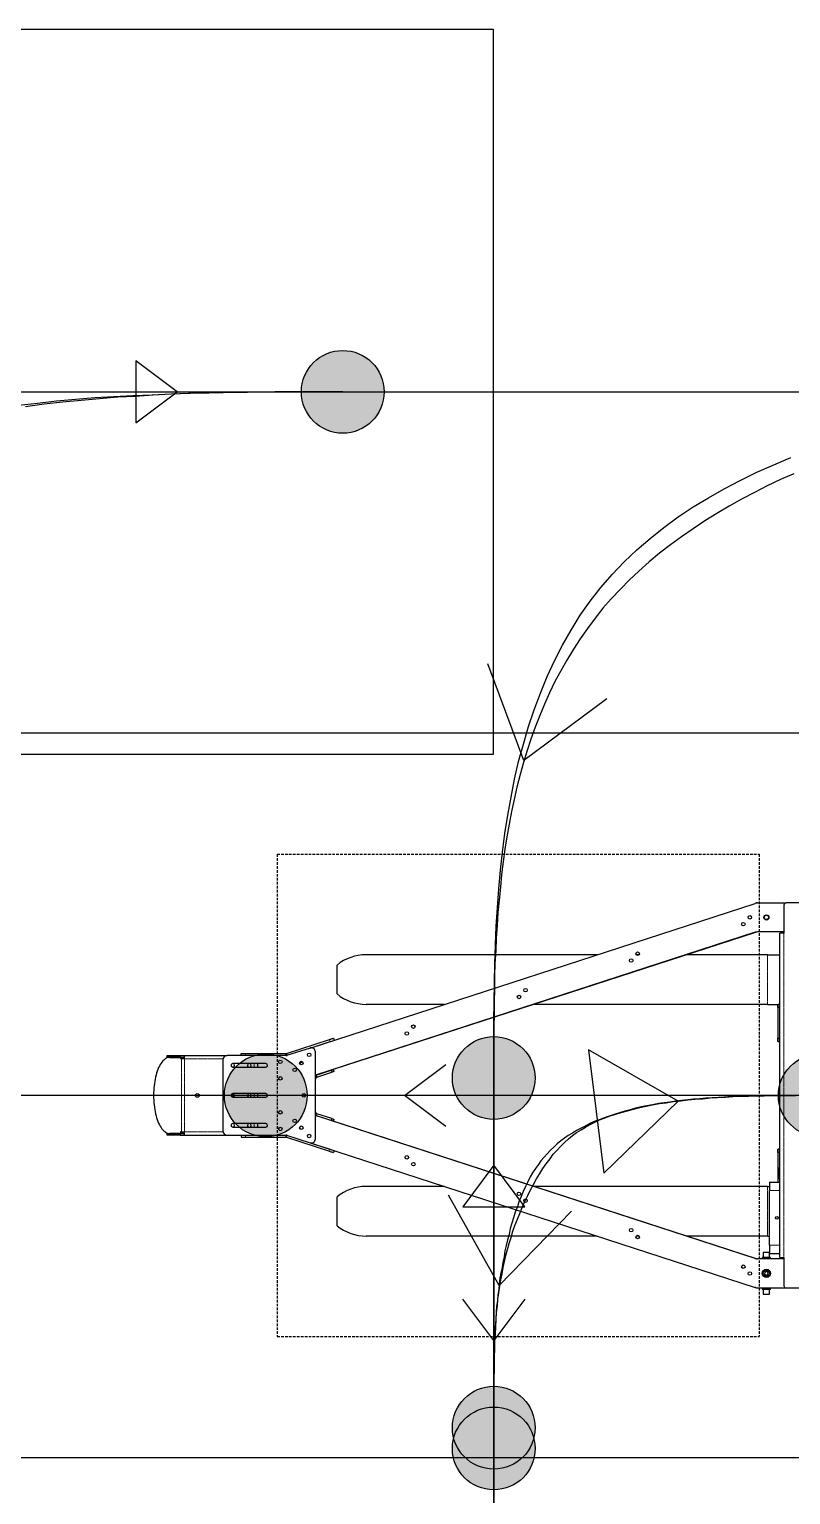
# Model space of a CAD drawing. Header units: millimetres. Extents: x -18594 to 273470, y -238787 to 48452.
# Drawn here: x 176624 to 178465, y -32783 to -29242 of the extents above; entities that cross this region are included whole.
import ezdxf

# ---------------------------------------------------------------- set-up
doc = ezdxf.new("R2010")
doc.units = ezdxf.units.MM
for name, pattern in [('Xref AGV layout$0$CENTERX2', [20.32, 12.7, -2.54, 2.54, -2.54]), ('Xref AGV layout$0$HIDDEN', [9.525, 6.35, -3.175]), ('Xref AGV layout$0$PHANTOM', [2.5, 1.25, -0.25, 0.25, -0.25, 0.25, -0.25])]:
    doc.linetypes.add(name, pattern=pattern)
doc.layers.add('AM_BOR', color=4, linetype='Continuous', lineweight=25)
doc.layers.add('Xref AGV layout$0$ANNOTATION', color=5, linetype='Continuous')
for name, color, linetype, true_color in [('Xref AGV layout$0$Ndc8_F_ExtraFast', 5, 'Continuous', 0x0000ff), ('Xref AGV layout$0$Ndc8_F_Moderate', 5, 'Continuous', 0x0000ff), ('Xref AGV layout$0$Ndc8_F_TurnRightModerate', 5, 'Continuous', 0x0000ff), ('Xref AGV layout$0$Ndc8_InAdjust_Lane', 1, 'Continuous', 0xff0000), ('Xref AGV layout$0$Ndc8_InFix_HOP', 1, 'Continuous', 0xff0000), ('Xref AGV layout$0$Ndc8_OutFix_HOP', 5, 'Continuous', 0x0000ff), ('Xref AGV layout$0$Ndc8_Point', 7, 'Continuous', 0x000080), ('Xref AGV layout$0$Ndc8_R_Fast', 1, 'Continuous', 0xff0000), ('Xref AGV layout$0$Ndc8_R_Moderate', 1, 'Continuous', 0xff0000), ('Xref AGV layout$0$Ndc8_R_TurnLeftModerate', 1, 'Continuous', 0xff0000)]:
    doc.layers.add(name, color=color, linetype=linetype, true_color=true_color)

# ---------------------------------------------------------------- blocks, each defined once
blk = doc.blocks.new('Xref AGV layout$0$AGV single fwd')
blk.add_lwpolyline([(31012.9, -237035.4), (37046.1, -237035.4), (37046.1, -238787.4), (31012.9, -238787.4)], close=True)
blk = doc.blocks.new('Xref AGV layout$0$A$C6D3E55E3')
at = {"color": 7, "linetype": 'Continuous', "lineweight": 25}
for p, q in [((655.2, 1236.3), (1730.9, 1585.8)), ((1732.4, 1586.3), (1730.9, 1585.8)), ((1737.1, 1586.8), (1805.7, 1586.8)), ((1800.7, 1581.8), (1800.7, 1513.8)), ((1870.7, 1586.8), (1805.7, 1586.8)), ((1730.9, 1515.8), (668.2, 1170.6)), ((1733.9, 1516.6), (710.8, 1184.1)), ((1800.7, 1516.8), (1737.1, 1516.8)), ((1790.7, 729.8), (1790.7, 1513.8)), ((1800.7, 1513.8), (1790.7, 1513.8)), ((1349.2, 1461.8), (790.7, 1461.8)), ((1450.6, 1461.8), (1443.5, 1461.8)), ((1760.7, 1461.8), (1565.4, 1461.8)), ((1760.7, 1461.8), (1790.7, 1461.8)), ((720.7, 1366.8), (720.7, 1436.8)), ((979.9, 1341.8), (790.7, 1341.8)), ((1760.7, 1341.8), (1196.1, 1341.8)), ((1760.7, 1341.8), (1785.7, 1341.8)), ((1785.7, 1333.8), (1785.7, 1341.8)), ((1785.7, 1341.8), (1786.4, 1341.8)), ((1786.4, 1333.8), (1785.7, 1333.8)), ((1785.7, 1333.8), (1785.7, 1259.8)), ((1790.7, 1341.8), (1786.4, 1341.8)), ((1790.7, 1333.8), (1786.4, 1333.8)), ((1789.7, 1323.3), (1789.7, 1295.7)), ((1790.1, 1324.2), (1790.6, 1324.7)), ((1790.6, 1294.4), (1790.1, 1294.9)), ((598.2, 1223.1), (702.1, 1256.8)), ((655.2, 1236.3), (703.6, 1252.1)), ((711.6, 1259.9), (713.1, 1255.1)), ((1785.7, 1251.8), (1785.7, 1259.8)), ((1785.7, 1259.8), (1786.4, 1259.8)), ((1786.4, 1251.8), (1785.7, 1251.8)), ((1786.4, 1259.8), (1790.7, 1259.8)), ((1786.4, 1251.8), (1790.7, 1251.8)), ((310.2, 1213.8), (310.2, 1217.8)), ((310.2, 1217.8), (341.6, 1217.8)), ((341.6, 1213.8), (310.2, 1213.8)), ((315.8, 1213.7), (342.3, 1213.7)), ((341.6, 1217.8), (341.6, 1213.8)), ((341.6, 1217.8), (351.8, 1217.8)), ((341.6, 1213.8), (351.8, 1213.8)), ((342.3, 1213.7), (342.3, 1209.8)), ((342.3, 1213.7), (346, 1213.7)), ((344.5, 1209.8), (342.3, 1209.8)), ((351.8, 1209.8), (344.5, 1209.8)), ((346, 1213.7), (346, 1209.8)), ((346, 1213.3), (351.8, 1213.3)), ((351.8, 1209.8), (351.8, 1217.8)), ((351.8, 1217.8), (454.7, 1217.8)), ((444.7, 1207.8), (444.7, 1035.8)), ((598.2, 1217.8), (454.7, 1217.8)), ((489, 1217.8), (489, 1222.8)), ((489, 1222.8), (499, 1222.8)), ((499, 1222.8), (596.7, 1222.8)), ((655.2, 1236.3), (598.2, 1217.8)), ((668.2, 1016.8), (668.2, 1226.8)), ((548.2, 1198.6), (468.2, 1198.6)), ((468.2, 1190.1), (548.2, 1190.1)), ((528.2, 1198.6), (528.2, 1190.1)), ((670.2, 1170.9), (668.2, 1170.3)), ((670.2, 1170.9), (706, 1182.6)), ((671.7, 1166.2), (707.6, 1177.8)), ((710.8, 1184.1), (712.3, 1179.4)), ((464, 1122.5), (464, 1121.2)), ((464.4, 1123.7), (465.5, 1123.7)), ((465.5, 1125.1), (465.5, 1123.7)), ((467.5, 1126), (467.5, 1117.6)), ((548.2, 1126.1), (468.2, 1126.1)), ((468.2, 1117.6), (548.2, 1117.6)), ((528.2, 1126.1), (528.2, 1117.6)), ((670.2, 1072.7), (668.2, 1073.3)), ((1730.9, 727.8), (668.2, 1073.1)), ((706, 1061.1), (670.2, 1072.7)), ((707.6, 1065.8), (671.7, 1077.5)), ((712.3, 1064.3), (710.8, 1059.5)), ((310.2, 1025.8), (310.2, 1029.8)), ((310.2, 1029.8), (341.6, 1029.8)), ((342.3, 1029.9), (315.8, 1029.9)), ((341.6, 1029.8), (341.6, 1025.8)), ((341.6, 1029.8), (351.8, 1029.8)), ((342.3, 1033.8), (342.3, 1029.9)), ((344.5, 1033.8), (342.3, 1033.8)), ((346, 1029.9), (342.3, 1029.9)), ((344.5, 1033.8), (351.8, 1033.8)), ((346, 1033.8), (346, 1029.9)), ((346, 1030.3), (351.8, 1030.3)), ((351.8, 1025.8), (351.8, 1033.8)), ((548.2, 1053.6), (468.2, 1053.6)), ((468.2, 1045.1), (548.2, 1045.1)), ((528.2, 1053.6), (528.2, 1045.1)), ((1733.9, 727.1), (710.8, 1059.5)), ((341.6, 1025.8), (310.2, 1025.8)), ((341.6, 1025.8), (351.8, 1025.8)), ((351.8, 1025.8), (454.7, 1025.8)), ((454.7, 1025.8), (598.2, 1025.8)), ((489, 1025.8), (489, 1020.8)), ((489, 1020.8), (499, 1020.8)), ((499, 1020.8), (596.7, 1020.8)), ((598.2, 1025.8), (655.2, 1007.3)), ((598.2, 1020.6), (702.1, 986.8)), ((655.2, 1007.3), (703.6, 991.6)), ((655.2, 1007.3), (1730.9, 657.8)), ((1785.7, 983.8), (1785.7, 991.8)), ((1785.7, 991.8), (1786.4, 991.8)), ((1790.7, 991.8), (1786.4, 991.8)), ((713.1, 988.5), (711.6, 983.7)), ((1786.4, 983.8), (1785.7, 983.8)), ((1785.7, 983.8), (1785.7, 911.8)), ((1790.7, 983.8), (1786.4, 983.8)), ((1789.7, 920.3), (1789.7, 947.9)), ((1790.1, 948.8), (1790.6, 949.3)), ((979.9, 901.8), (790.7, 901.8)), ((1760.7, 901.8), (1196.1, 901.8)), ((1760.7, 901.8), (1765.7, 901.8)), ((1765.7, 911.8), (1790.7, 911.8)), ((1765.7, 911.8), (1765.7, 891.8)), ((1765.7, 759.8), (1765.7, 891.8)), ((1790.6, 919), (1790.1, 919.5)), ((720.7, 806.8), (720.7, 876.8)), ((1349.2, 781.8), (790.7, 781.8)), ((1450.6, 781.8), (1443.5, 781.8)), ((1760.7, 781.8), (1565.4, 781.8)), ((1760.7, 781.8), (1765.7, 781.8)), ((1765.7, 759.8), (1765.7, 742.3)), ((1800.7, 726.8), (1737.1, 726.8)), ((1748.2, 729.8), (1748.2, 726.8)), ((1768, 729.8), (1748.2, 729.8)), ((1750.7, 742.3), (1750.7, 729.8)), ((1765.6, 742.3), (1750.7, 742.3)), ((1765.7, 742.3), (1765.6, 742.3)), ((1765.7, 729.8), (1765.7, 742.3)), ((1765.7, 739.8), (1790.7, 739.8)), ((1768.2, 729.8), (1768, 729.8)), ((1768.2, 726.8), (1768.2, 729.8)), ((1790.7, 729.8), (1800.7, 729.8)), ((1800.7, 729.8), (1800.7, 661.8)), ((1754.9, 695), (1753.8, 690.5)), ((1753.8, 690.5), (1757.2, 687.3)), ((1759.3, 696.3), (1754.9, 695)), ((1757.2, 687.3), (1761.6, 688.7)), ((1762.7, 693.2), (1759.3, 696.3)), ((1761.6, 688.7), (1762.7, 693.2)), ((1732.4, 657.3), (1730.9, 657.8)), ((1737.1, 656.8), (1805.7, 656.8)), ((1748.2, 656.8), (1748.2, 653.8)), ((1748.2, 653.8), (1768.2, 653.8)), ((1750.7, 653.8), (1750.7, 641.3)), ((1750.7, 641.3), (1765.7, 641.3)), ((1765.7, 641.3), (1765.7, 653.8)), ((1768.2, 653.8), (1768.2, 656.8)), ((1805.7, 656.8), (1870.7, 656.8))]:
    blk.add_line(p, q, dxfattribs=at)
at = {"color": 8, "linetype": 'Xref AGV layout$0$PHANTOM', "lineweight": 18}
for p, q in [((1732.4, 1586.3), (1732.4, 1586.3)), ((1735.5, 1586.8), (1735.5, 1586.8)), ((1800.7, 729.8), (1800.7, 1513.8)), ((1760.7, 1341.8), (1760.7, 1461.8)), ((1786.4, 1341.8), (1786.4, 1333.8)), ((703.6, 1252.1), (702.1, 1256.8)), ((1786.4, 1259.8), (1786.4, 1251.8)), ((344.5, 1209.8), (344.5, 1033.8)), ((351.8, 1209.8), (351.8, 1033.8)), ((445, 1209.8), (351.8, 1209.8)), ((499, 1222.8), (499, 1217.8)), ((596.7, 1222.8), (596.7, 1217.8)), ((598.2, 1223.1), (599.8, 1218.3)), ((520.2, 1198.6), (520.2, 1190.1)), ((629.6, 1199.6), (637.5, 1202.2)), ((671.7, 1166.2), (670.2, 1170.9)), ((707.6, 1177.8), (706, 1182.6)), ((520.2, 1126.1), (520.2, 1117.6)), ((671.7, 1077.5), (670.2, 1072.7)), ((706, 1061.1), (707.6, 1065.8)), ((445, 1033.8), (351.8, 1033.8)), ((520.2, 1053.6), (520.2, 1045.1)), ((499, 1025.8), (499, 1020.8)), ((596.7, 1025.8), (596.7, 1020.8)), ((599.8, 1025.3), (598.2, 1020.6)), ((703.6, 991.6), (702.1, 986.8)), ((1786.4, 991.8), (1786.4, 983.8)), ((1760.7, 781.8), (1760.7, 901.8)), ((1765.7, 891.8), (1790.7, 891.8)), ((1765.7, 759.8), (1790.7, 759.8)), ((1732.4, 657.4), (1732.4, 657.3)), ((1735.5, 656.9), (1735.5, 656.8))]:
    blk.add_line(p, q, dxfattribs=at)
at = {"color": 7, "linetype": 'Continuous', "lineweight": 25, "flags": 128}
for points in [[(1790.6, 1324.7), (1790.7, 1324.7), (1790.7, 1324.8)], [(1790.7, 1294.2), (1790.7, 1294.3), (1790.6, 1294.4)], [(702.1, 1256.8), (703.9, 1257.4), (705.7, 1258), (707.4, 1258.5), (708.8, 1259), (710, 1259.4), (710.9, 1259.7), (711.4, 1259.8), (711.6, 1259.9)], [(315.8, 1213.7), (313.3, 1213.5), (310.9, 1213), (308.5, 1212.1), (306.1, 1210.8), (303.8, 1209.2), (301.5, 1207.3), (299.2, 1205), (297.1, 1202.4), (295, 1199.4), (292.9, 1196.2), (291, 1192.6), (289.2, 1188.8), (287.5, 1184.7), (285.8, 1180.4), (284.3, 1175.8), (283, 1171.1), (281.7, 1166.1), (280.6, 1161), (279.7, 1155.7), (278.8, 1150.2), (278.1, 1144.7), (277.6, 1139), (277.2, 1133.3), (277, 1127.6), (276.9, 1121.8), (277, 1116.1), (277.2, 1110.3), (277.6, 1104.6), (278.1, 1099), (278.8, 1093.4), (279.7, 1088), (280.6, 1082.7), (281.7, 1077.5), (283, 1072.6), (284.3, 1067.8), (285.8, 1063.2), (287.5, 1058.9), (289.2, 1054.8), (291, 1051), (292.9, 1047.5), (295, 1044.2), (297.1, 1041.3), (299.2, 1038.7), (301.5, 1036.4), (303.8, 1034.4), (306.1, 1032.8), (308.5, 1031.5), (310.9, 1030.6), (313.3, 1030.1), (315.8, 1029.9)], [(668.2, 1170.1), (668.7, 1170.3), (670.2, 1170.9)], [(706, 1182.6), (707, 1182.9), (707.9, 1183.2), (708.7, 1183.4), (709.4, 1183.7), (710, 1183.9), (710.4, 1184), (710.7, 1184.1), (710.8, 1184.1)], [(712.3, 1179.4), (712.3, 1179.4), (712, 1179.3), (711.5, 1179.1), (711, 1178.9), (710.2, 1178.7), (709.4, 1178.4), (708.5, 1178.1), (707.6, 1177.8)], [(465.5, 1123.7), (466, 1125.4), (466, 1125.4)], [(670.2, 1072.7), (668.7, 1073.3), (668.2, 1073.6)], [(707.6, 1065.8), (708.5, 1065.5), (709.4, 1065.2), (710.2, 1065), (711, 1064.7), (711.5, 1064.5), (712, 1064.4), (712.3, 1064.3), (712.3, 1064.3)], [(710.8, 1059.5), (710.7, 1059.5), (710.4, 1059.6), (710, 1059.8), (709.4, 1060), (708.7, 1060.2), (707.9, 1060.5), (707, 1060.8), (706, 1061.1)], [(702.1, 986.8), (703.9, 986.2), (705.7, 985.6), (707.4, 985.1), (708.8, 984.6), (710, 984.3), (710.9, 984), (711.4, 983.8), (711.6, 983.7)], [(1790.6, 949.3), (1790.7, 949.3), (1790.7, 949.4)], [(1790.7, 918.8), (1790.7, 918.9), (1790.6, 919)]]:
    blk.add_lwpolyline(points, dxfattribs=at)
at = {"color": 7, "linetype": 'Continuous', "lineweight": 25}
for centre, radius in [((1758.2, 1551.8), 6.22), ((1702.3, 1535.7), 4.25), ((1718.1, 1552.2), 4.25), ((1758.2, 1551.8), 5.25), ((1431.3, 1447.7), 4.25), ((1447, 1464.2), 4.25), ((1160.2, 1359.6), 4.25), ((1176, 1376.1), 4.25), ((889.2, 1271.5), 4.25), ((904.9, 1288), 4.25), ((583.2, 1202.8), 4.25), ((633.9, 1200), 4.25), ((653.2, 1219.9), 4.25), ((618.1, 1183.5), 4.25), ((583.2, 1162.8), 4.25), ((382.7, 1121.8), 4.5), ((640.2, 1121.8), 4.25), ((583.2, 1080.8), 4.25), ((618.1, 1060.2), 4.25), ((583.2, 1040.8), 4.25), ((633.9, 1043.7), 4.25), ((653.2, 1023.7), 4.25), ((889.2, 972.1), 4.25), ((904.9, 955.6), 4.25), ((1160.2, 884), 4.25), ((1176, 867.5), 4.25), ((1783.2, 825.8), 3.25), ((1431.3, 796), 4.25), ((1447, 779.5), 4.25), ((1702.3, 707.9), 4.25), ((1718.1, 691.4), 4.25), ((1758.2, 691.8), 10), ((1758.2, 691.8), 7.5)]:
    blk.add_circle(centre, radius, dxfattribs=at)
for centre, radius, start, end in [((1737.1, 1566.8), 20, 90, 108), ((1735.5, 1576.8), 10, 90, 108), ((1805.7, 1581.8), 5, 90, 180), ((1737.1, 1496.8), 20, 90, 108), ((790.7, 1351.3), 110.5, 90, 129.3076), ((790.7, 1452.3), 110.5, 230.6924, 270), ((1790.9, 1323.3), 1.2, 135, 180), ((1790.9, 1295.7), 1.2, 180, 225), ((454.7, 1207.8), 10, 90, 180), ((596.7, 1227.8), 5, 270, 288), ((596.7, 1227.8), 10, 270, 288), ((658.2, 1226.8), 10, 0, 108), ((468.2, 1194.3), 4.25, 90, 270), ((468.2, 1194.3), 4.5, 0, 70.8119), ((468.2, 1194.3), 4.5, 289.1881, 0), ((508.2, 1194.3), 4.5, 109.1881, 250.8119), ((508.2, 1194.3), 4.5, 0, 70.8119), ((508.2, 1194.3), 4.5, 289.1881, 0), ((548.2, 1194.3), 4.25, 270, 90), ((673.2, 1161.4), 5, 108, 180), ((468.2, 1121.8), 4.25, 90, 270), ((468.2, 1121.8), 4.5, 0, 70.8119), ((468.2, 1121.8), 4.5, 289.1881, 0), ((508.2, 1121.8), 4.5, 109.1881, 250.8119), ((508.2, 1121.8), 4.5, 0, 70.8119), ((508.2, 1121.8), 4.5, 289.1881, 0), ((548.2, 1121.8), 4.25, 270, 90), ((673.2, 1082.2), 5, 180, 252), ((454.7, 1035.8), 10, 180, 270), ((468.2, 1049.3), 4.25, 90, 270), ((468.2, 1049.3), 4.5, 0, 70.8119), ((468.2, 1049.3), 4.5, 289.1881, 0), ((508.2, 1049.3), 4.5, 109.1881, 250.8119), ((508.2, 1049.3), 4.5, 0, 70.8119), ((508.2, 1049.3), 4.5, 289.1881, 0), ((548.2, 1049.3), 4.25, 270, 90), ((596.7, 1015.8), 10, 72, 90), ((596.7, 1015.8), 5, 72, 90), ((658.2, 1016.8), 10, 252, 0), ((1790.9, 947.9), 1.2, 135, 180), ((790.7, 791.3), 110.5, 90, 129.3076), ((1790.9, 920.3), 1.2, 180, 225), ((790.7, 892.3), 110.5, 230.6924, 270), ((1737.1, 746.8), 20, 252, 270), ((1737.1, 676.8), 20, 252, 270), ((1735.5, 666.8), 10, 252, 270), ((1805.7, 661.8), 5, 180, 270)]:
    blk.add_arc(centre, radius, start, end, dxfattribs=at)
at = {"layer": 'Xref AGV layout$0$ANNOTATION', "linetype": 'Xref AGV layout$0$HIDDEN'}
for p, q in [((575.7, 1704.3), (1740.7, 1704.3)), ((575.7, 1704.3), (575.7, 539.3)), ((1740.7, 1704.3), (1740.7, 539.3)), ((575.7, 539.3), (1740.7, 539.3))]:
    blk.add_line(p, q, dxfattribs=at)
at = {"layer": 'Xref AGV layout$0$ANNOTATION', "linetype": 'Xref AGV layout$0$CENTERX2'}
blk.add_line((3438.3, 1121.8), (0, 1121.8), dxfattribs=at)
blk = doc.blocks.new('Xref AGV layout$0$AGV single reverse')
blk.add_lwpolyline([(31012.9, -237035.4), (37046.1, -237035.4), (37046.1, -238787.4), (31012.9, -238787.4)], close=True)
blk.add_blockref('Xref AGV layout$0$A$C6D3E55E3', (33309.9, -239033.2))
blk = doc.blocks.new('Xref AGV layout')
at = {"layer": 'Xref AGV layout$0$Ndc8_Point'}
h = blk.add_hatch(color=256, dxfattribs=at)
edge = h.paths.add_edge_path(flags=0)
edge.add_arc((177382, -30118), 100, 0, 360)
h = blk.add_hatch(color=256, dxfattribs=at)
edge = h.paths.add_edge_path(flags=0)
edge.add_arc((177747, -31776), 100, 0, 360)
h = blk.add_hatch(color=256, dxfattribs=at)
edge = h.paths.add_edge_path(flags=0)
edge.add_arc((177196, -31818), 100, 0, 360)
h = blk.add_hatch(color=256, dxfattribs=at)
edge = h.paths.add_edge_path(flags=0)
edge.add_arc((178535, -31818), 100, 0, 360)
h = blk.add_hatch(color=256, dxfattribs=at)
edge = h.paths.add_edge_path(flags=0)
edge.add_arc((177747, -32621), 100, 0, 360)
h = blk.add_hatch(color=256, dxfattribs=at)
edge = h.paths.add_edge_path(flags=0)
edge.add_arc((177747, -32671), 100, 0, 360)
at = {"layer": 'Xref AGV layout$0$Ndc8_F_ExtraFast'}
for points in [[(176982, -30118), (176882, -30043), (176882, -30193), (176982, -30118)], [(175782, -30118), (177382, -30118)], [(177382, -30118), (179782, -30118)]]:
    blk.add_lwpolyline(points, dxfattribs=at)
at = {"layer": 'Xref AGV layout$0$Ndc8_F_Moderate'}
for points in [[(177747, -32621), (177747, -31776)], [(177747, -31987), (177672, -32087), (177822, -32087), (177747, -31987)], [(177747, -32671), (177747, -32621)]]:
    blk.add_lwpolyline(points, dxfattribs=at)
at = {"layer": 'Xref AGV layout$0$Ndc8_F_TurnRightModerate'}
for points in [[(176598, -30150), (176644, -30145), (176690, -30140), (176737, -30136), (176737, -30136), (176783, -30132), (176829, -30129), (176875, -30127), (176921, -30125), (176967, -30123), (177013, -30121), (177059, -30120), (177106, -30119), (177152, -30119), (177198, -30118), (177244, -30118), (177290, -30118), (177336, -30118), (177382, -30118)], [(177747, -31776), (177747, -31730), (177747, -31684), (177747, -31638), (177748, -31592), (177749, -31546), (177750, -31500), (177751, -31455), (177753, -31409), (177756, -31364), (177759, -31319), (177763, -31274), (177768, -31230), (177774, -31185), (177781, -31141), (177781, -31141), (177789, -31097), (177797, -31054), (177807, -31011), (177819, -30969), (177831, -30927), (177845, -30886), (177860, -30846), (177876, -30806), (177894, -30768), (177913, -30730), (177934, -30694), (177956, -30658), (177980, -30624), (178006, -30591), (178006, -30591), (178033, -30559), (178062, -30529), (178093, -30500), (178125, -30472), (178158, -30446), (178193, -30420), (178229, -30396), (178266, -30374), (178304, -30352), (178343, -30332), (178383, -30312), (178424, -30294), (178465, -30277)], [(178193, -31832), (177976, -31708), (178013, -32006), (178193, -31832)], [(177747, -32621), (177747, -32601), (177747, -32582), (177747, -32562), (177747, -32543), (177747, -32524), (177747, -32505), (177748, -32486), (177748, -32467), (177749, -32448), (177749, -32430), (177750, -32412), (177751, -32394), (177752, -32377), (177753, -32360), (177753, -32360), (177754, -32343), (177756, -32326), (177757, -32310), (177759, -32295), (177762, -32279), (177764, -32264), (177767, -32249), (177770, -32234), (177773, -32219), (177776, -32205), (177780, -32190), (177784, -32176), (177789, -32161), (177793, -32146), (177793, -32146), (177798, -32132), (177804, -32117), (177810, -32103), (177816, -32089), (177822, -32074), (177829, -32060), (177836, -32046), (177843, -32033), (177850, -32020), (177858, -32007), (177866, -31995), (177874, -31983), (177883, -31971), (177891, -31960), (177891, -31960), (177900, -31950), (177909, -31941), (177918, -31932), (177928, -31923), (177937, -31915), (177947, -31908), (177958, -31901), (177969, -31895), (177980, -31888), (177991, -31883), (178003, -31877), (178016, -31872), (178028, -31867), (178042, -31863), (178042, -31863), (178055, -31859), (178070, -31855), (178085, -31851), (178100, -31847), (178115, -31844), (178131, -31841), (178148, -31838), (178164, -31836), (178181, -31833), (178199, -31831), (178216, -31829), (178234, -31827), (178252, -31826), (178270, -31824), (178270, -31824), (178288, -31823), (178307, -31822), (178325, -31821), (178344, -31820), (178363, -31820), (178382, -31819), (178401, -31819), (178420, -31818), (178439, -31818), (178458, -31818), (178477, -31818)]]:
    blk.add_lwpolyline(points, dxfattribs=at)
at = {"layer": 'Xref AGV layout$0$Ndc8_InAdjust_Lane'}
blk.add_lwpolyline([(177747, -32621), (177747, -32671)], dxfattribs=at)
at = {"layer": 'Xref AGV layout$0$Ndc8_InFix_HOP'}
blk.add_lwpolyline([(177747, -32671), (177747, -34271)], dxfattribs=at)
at = {"layer": 'Xref AGV layout$0$Ndc8_OutFix_HOP'}
blk.add_lwpolyline([(177747, -34271), (177747, -32671)], dxfattribs=at)
at = {"layer": 'Xref AGV layout$0$Ndc8_Point'}
for centre in [(177382, -30118), (177747, -31776), (177196, -31818), (178535, -31818), (177747, -32621), (177747, -32671)]:
    blk.add_circle(centre, 100, dxfattribs=at)
at = {"layer": 'Xref AGV layout$0$Ndc8_R_Fast'}
for points in [[(177631, -31893), (177531, -31818), (177631, -31743)], [(177196, -31818), (176135, -31818)], [(178535, -31818), (177196, -31818)]]:
    blk.add_lwpolyline(points, dxfattribs=at)
at = {"layer": 'Xref AGV layout$0$Ndc8_R_Moderate'}
for points in [[(177747, -31776), (177747, -32621)], [(177822, -32310), (177747, -32410), (177672, -32310)]]:
    blk.add_lwpolyline(points, dxfattribs=at)
at = {"layer": 'Xref AGV layout$0$Ndc8_R_TurnLeftModerate'}
for points in [[(177382, -30118), (177341, -30118), (177300, -30118), (177259, -30118), (177218, -30118), (177176, -30119), (177135, -30119), (177093, -30120), (177051, -30121), (177009, -30122), (176967, -30124), (176924, -30126), (176881, -30129), (176838, -30131), (176794, -30135), (176794, -30135), (176750, -30139), (176705, -30143), (176660, -30148), (176615, -30154)], [(178472, -30316), (178440, -30330), (178408, -30345), (178377, -30361), (178346, -30377), (178316, -30394), (178286, -30412), (178257, -30430), (178229, -30449), (178201, -30468), (178174, -30488), (178148, -30508), (178123, -30529), (178098, -30551), (178075, -30572), (178075, -30572), (178053, -30595), (178031, -30618), (178011, -30641), (177992, -30665), (177974, -30690), (177956, -30715), (177940, -30740), (177924, -30766), (177909, -30792), (177895, -30818), (177882, -30845), (177870, -30873), (177858, -30900), (177847, -30928), (177847, -30928), (177837, -30957), (177828, -30985), (177819, -31014), (177811, -31043), (177803, -31073), (177796, -31103), (177790, -31132), (177784, -31163), (177779, -31193), (177774, -31223), (177770, -31254), (177766, -31284), (177763, -31315), (177760, -31346), (177760, -31346), (177757, -31376), (177755, -31407), (177753, -31438), (177752, -31468), (177750, -31499), (177749, -31530), (177749, -31561), (177748, -31591), (177748, -31622), (177747, -31653), (177747, -31684), (177747, -31714), (177747, -31745), (177747, -31776)], [(178020, -30860), (177820, -31009), (177733, -30775)], [(178473, -31818), (178458, -31818), (178442, -31818), (178427, -31818), (178411, -31819), (178396, -31819), (178381, -31819), (178365, -31820), (178350, -31820), (178335, -31821), (178320, -31821), (178320, -31821), (178305, -31822), (178290, -31823), (178275, -31824), (178260, -31825), (178245, -31826), (178230, -31827), (178216, -31829), (178201, -31830), (178187, -31832), (178173, -31834), (178159, -31836), (178145, -31838), (178131, -31841), (178117, -31843), (178117, -31843), (178103, -31846), (178090, -31849), (178077, -31853), (178064, -31856), (178051, -31860), (178038, -31864), (178026, -31868), (178014, -31872), (178002, -31877), (177990, -31881), (177979, -31886), (177968, -31892), (177958, -31897), (177947, -31903), (177947, -31903), (177937, -31909), (177927, -31915), (177918, -31921), (177909, -31928), (177900, -31935), (177892, -31943), (177884, -31950), (177876, -31959), (177869, -31967), (177861, -31976), (177855, -31985), (177848, -31995), (177841, -32005), (177835, -32015), (177835, -32015), (177829, -32027), (177824, -32038), (177818, -32050), (177813, -32062), (177808, -32075), (177804, -32087), (177799, -32100), (177795, -32114), (177791, -32127), (177787, -32140), (177784, -32154), (177780, -32167), (177777, -32181), (177774, -32194), (177774, -32194), (177772, -32208), (177769, -32221), (177767, -32234), (177764, -32247), (177762, -32260), (177760, -32274), (177759, -32287), (177757, -32300), (177756, -32314), (177754, -32328), (177753, -32342), (177752, -32356), (177751, -32371), (177750, -32386), (177750, -32386), (177750, -32401), (177749, -32417), (177749, -32433), (177748, -32449), (177748, -32465), (177748, -32482), (177747, -32499), (177747, -32516), (177747, -32533), (177747, -32551), (177747, -32568), (177747, -32586), (177747, -32603), (177747, -32621)], [(177935, -32098), (177760, -32277), (177638, -32059)]]:
    blk.add_lwpolyline(points, dxfattribs=at)
at = {"rotation": 180}
blk.add_blockref('Xref AGV layout$0$AGV single fwd', (208758.8, -268029.4), dxfattribs=at)
blk.add_blockref('Xref AGV layout$0$AGV single reverse', (143337.9, 206093.4))

msp = doc.modelspace()

# ---------------------------------------------------------------- block references
at = {"layer": 'AM_BOR'}
msp.add_blockref('Xref AGV layout', (0, 0), dxfattribs=at)

doc.saveas('drawing.dxf')
